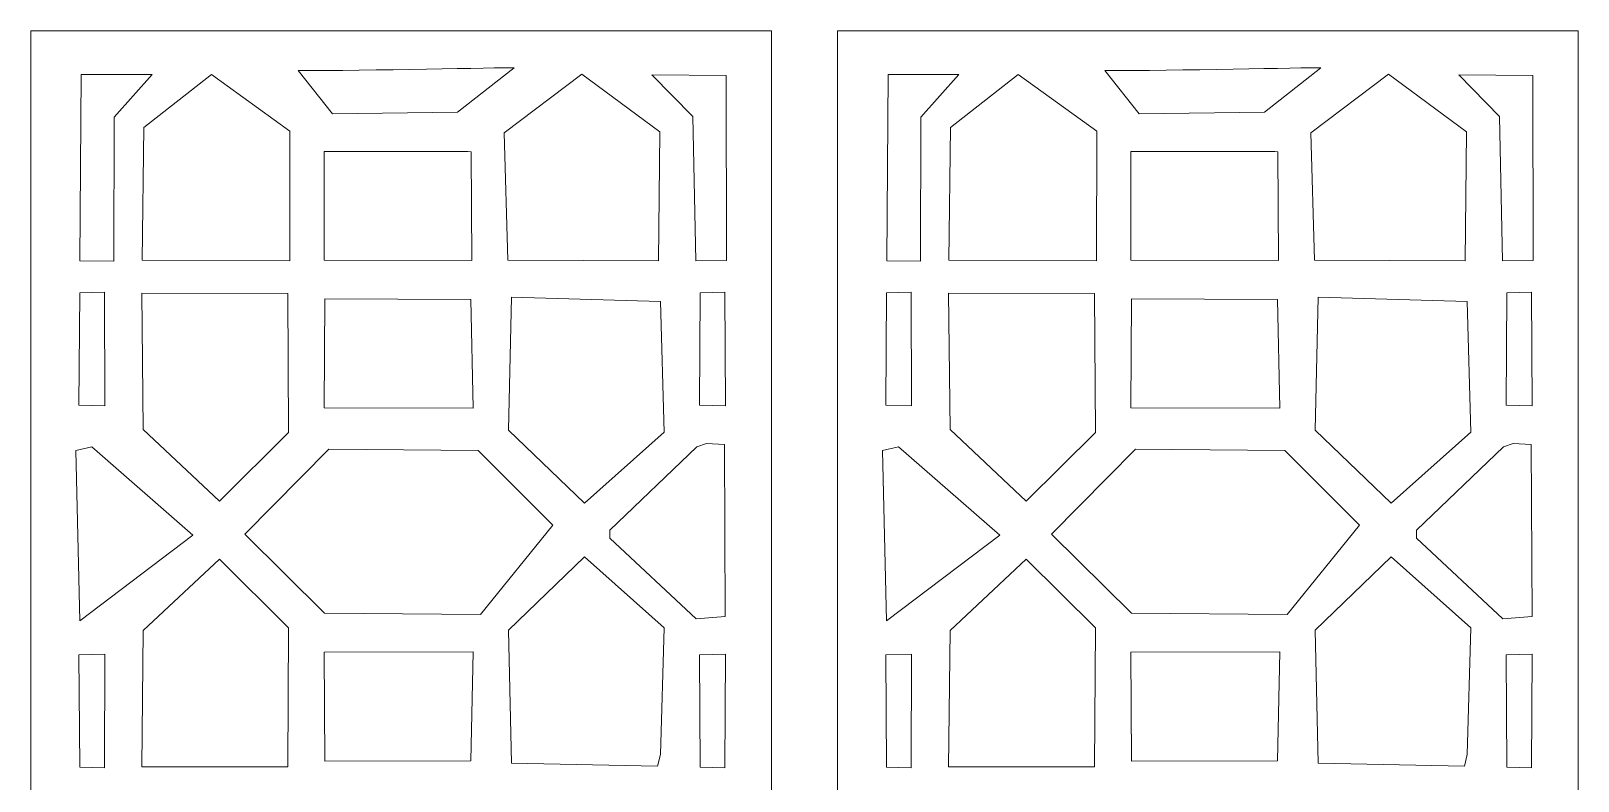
# Model space of a CAD drawing. Header units: centimetres. Extents: x 1.9 to 16.7, y -9.5 to 9.5.
# Drawn here: x 1.85 to 16.73, y 2.29 to 9.5 of the extents above; entities that cross this region are included whole.
import ezdxf

# ---------------------------------------------------------------- set-up
doc = ezdxf.new("R2010")
doc.units = ezdxf.units.CM
doc.header["$MEASUREMENT"] = 0
doc.layers.add('layer 1', color=7, linetype='Continuous')

msp = doc.modelspace()

# ---------------------------------------------------------------- linework, layer by layer
at = {"layer": 'layer 1', "color": 250, "lineweight": 9}
for points, knots in [([(1.85394, 9.5), (1.85394, 9.5), (8.97077, 9.5), (8.97077, 9.5), (8.97077, 9.5), (8.97077, 9.5), (8.97077, -9.49999), (8.97077, -9.49999), (8.97077, -9.49999), (8.97077, -9.49999), (1.85394, -9.49999), (1.85394, -9.49999), (1.85394, -9.49999), (1.85394, -9.49999), (1.85394, 9.5), (1.85394, 9.5)], [0, 0, 0, 0, 0.2, 0.2, 0.2, 0.2, 0.4, 0.4, 0.4, 0.4, 0.6, 0.6, 0.6, 0.6, 1, 1, 1, 1]), ([(9.60823, 9.5), (9.60823, 9.5), (16.72506, 9.5), (16.72506, 9.5), (16.72506, 9.5), (16.72506, 9.5), (16.72506, -9.49999), (16.72506, -9.49999), (16.72506, -9.49999), (16.72506, -9.49999), (9.60823, -9.49999), (9.60823, -9.49999), (9.60823, -9.49999), (9.60823, -9.49999), (9.60823, 9.5), (9.60823, 9.5)], [0, 0, 0, 0, 0.2, 0.2, 0.2, 0.2, 0.4, 0.4, 0.4, 0.4, 0.6, 0.6, 0.6, 0.6, 1, 1, 1, 1]), ([(2.33827, 9.08006), (2.33827, 9.08006), (3.02022, 9.08101), (3.02022, 9.08101), (3.02022, 9.08101), (3.02022, 9.08101), (2.6524, 8.6712), (2.6524, 8.6712), (2.6524, 8.6712), (2.6524, 8.6712), (2.6508, 7.28894), (2.6508, 7.28894), (2.6508, 7.28894), (2.6508, 7.28894), (2.32501, 7.29123), (2.32501, 7.29123), (2.32501, 7.29123), (2.32501, 7.29123), (2.33827, 9.08006), (2.33827, 9.08006)], [0, 0, 0, 0, 0.16666667, 0.16666667, 0.16666667, 0.16666667, 0.33333333, 0.33333333, 0.33333333, 0.33333333, 0.5, 0.5, 0.5, 0.5, 0.66666667, 0.66666667, 0.66666667, 0.66666667, 1, 1, 1, 1]), ([(2.92186, 7.29551), (2.92186, 7.29551), (2.94005, 8.57199), (2.94005, 8.57199), (2.94005, 8.57199), (2.94005, 8.57199), (3.59003, 9.08103), (3.59003, 9.08103), (3.59003, 9.08103), (3.59003, 9.08103), (4.34378, 8.5373), (4.34378, 8.5373), (4.34378, 8.5373), (4.34378, 8.5373), (4.34183, 7.28981), (4.34183, 7.28981), (4.34183, 7.28981), (4.34183, 7.28981), (2.92186, 7.29551), (2.92186, 7.29551)], [0, 0, 0, 0, 0.16666667, 0.16666667, 0.16666667, 0.16666667, 0.33333333, 0.33333333, 0.33333333, 0.33333333, 0.5, 0.5, 0.5, 0.5, 0.66666667, 0.66666667, 0.66666667, 0.66666667, 1, 1, 1, 1]), ([(5.95553, 8.71907), (5.95553, 8.71907), (4.75118, 8.70256), (4.75118, 8.70256), (4.75118, 8.70256), (4.75118, 8.70256), (4.42147, 9.1192), (4.42147, 9.1192), (4.42147, 9.1192), (5.10114, 9.11777), (6.3375, 9.14759), (6.4987, 9.1458), (6.4987, 9.1458), (6.4987, 9.1458), (5.95553, 8.71907), (5.95553, 8.71907)], [0, 0, 0, 0, 0.2, 0.2, 0.2, 0.2, 0.4, 0.4, 0.4, 0.4, 0.6, 0.6, 0.6, 0.6, 1, 1, 1, 1]), ([(6.43647, 7.29698), (6.43647, 7.29698), (6.40204, 8.51929), (6.40204, 8.51929), (6.40204, 8.51929), (6.40204, 8.51929), (7.14946, 9.08456), (7.14946, 9.08456), (7.14946, 9.08456), (7.14946, 9.08456), (7.89949, 8.53031), (7.89949, 8.53031), (7.89949, 8.53031), (7.89949, 8.53031), (7.88543, 7.29117), (7.88543, 7.29117), (7.88543, 7.29117), (7.88543, 7.29117), (6.43647, 7.29698), (6.43647, 7.29698)], [0, 0, 0, 0, 0.16666667, 0.16666667, 0.16666667, 0.16666667, 0.33333333, 0.33333333, 0.33333333, 0.33333333, 0.5, 0.5, 0.5, 0.5, 0.66666667, 0.66666667, 0.66666667, 0.66666667, 1, 1, 1, 1]), ([(8.24416, 7.29001), (8.24416, 7.29001), (8.21496, 8.67875), (8.21496, 8.67875), (8.21496, 8.67875), (8.21496, 8.67875), (7.82324, 9.07697), (7.82324, 9.07697), (7.82324, 9.07697), (7.82324, 9.07697), (8.53565, 9.07159), (8.53565, 9.07159), (8.53565, 9.07159), (8.53565, 9.07159), (8.54027, 7.29277), (8.54027, 7.29277), (8.54027, 7.29277), (8.54027, 7.29277), (8.24416, 7.29001), (8.24416, 7.29001)], [0, 0, 0, 0, 0.16666667, 0.16666667, 0.16666667, 0.16666667, 0.33333333, 0.33333333, 0.33333333, 0.33333333, 0.5, 0.5, 0.5, 0.5, 0.66666667, 0.66666667, 0.66666667, 0.66666667, 1, 1, 1, 1]), ([(4.67287, 7.29737), (4.67287, 7.29737), (4.67251, 8.34185), (4.67251, 8.34185), (4.67251, 8.34185), (4.67251, 8.34185), (6.05463, 8.34044), (6.05463, 8.34044), (6.05463, 8.34044), (6.05463, 8.34044), (6.08582, 8.3397), (6.08582, 8.3397), (6.08582, 8.3397), (6.08582, 8.3397), (6.09203, 7.29464), (6.09203, 7.29464), (6.09203, 7.29464), (6.09203, 7.29464), (4.67287, 7.29737), (4.67287, 7.29737)], [0, 0, 0, 0, 0.16666667, 0.16666667, 0.16666667, 0.16666667, 0.33333333, 0.33333333, 0.33333333, 0.33333333, 0.5, 0.5, 0.5, 0.5, 0.66666667, 0.66666667, 0.66666667, 0.66666667, 1, 1, 1, 1]), ([(2.31578, 5.90327), (2.31578, 5.90327), (2.32318, 6.98246), (2.32318, 6.98246), (2.32318, 6.98246), (2.32318, 6.98246), (2.56005, 6.98914), (2.56005, 6.98914), (2.56005, 6.98914), (2.56005, 6.98914), (2.56514, 5.89731), (2.56514, 5.89731), (2.56514, 5.89731), (2.56514, 5.89731), (2.31578, 5.90327), (2.31578, 5.90327)], [0, 0, 0, 0, 0.2, 0.2, 0.2, 0.2, 0.4, 0.4, 0.4, 0.4, 0.6, 0.6, 0.6, 0.6, 1, 1, 1, 1]), ([(4.32215, 6.97821), (4.32215, 6.97821), (4.33104, 5.64198), (4.33104, 5.64198), (4.33104, 5.64198), (4.33104, 5.64198), (3.66619, 4.98203), (3.66619, 4.98203), (3.66619, 4.98203), (3.66619, 4.98203), (2.93402, 5.67013), (2.93402, 5.67013), (2.93402, 5.67013), (2.93402, 5.67013), (2.91857, 6.98057), (2.91857, 6.98057), (2.91857, 6.98057), (2.91857, 6.98057), (4.32215, 6.97821), (4.32215, 6.97821)], [0, 0, 0, 0, 0.16666667, 0.16666667, 0.16666667, 0.16666667, 0.33333333, 0.33333333, 0.33333333, 0.33333333, 0.5, 0.5, 0.5, 0.5, 0.66666667, 0.66666667, 0.66666667, 0.66666667, 1, 1, 1, 1]), ([(4.67265, 5.87713), (4.67265, 5.87713), (4.67835, 6.92511), (4.67835, 6.92511), (4.67835, 6.92511), (4.67835, 6.92511), (6.08309, 6.92054), (6.08309, 6.92054), (6.08309, 6.92054), (6.08309, 6.92054), (6.1049, 5.87511), (6.1049, 5.87511), (6.1049, 5.87511), (6.1049, 5.87511), (4.67265, 5.87713), (4.67265, 5.87713)], [0, 0, 0, 0, 0.2, 0.2, 0.2, 0.2, 0.4, 0.4, 0.4, 0.4, 0.6, 0.6, 0.6, 0.6, 1, 1, 1, 1]), ([(7.17476, 4.96057), (7.17476, 4.96057), (6.443, 5.66429), (6.443, 5.66429), (6.443, 5.66429), (6.443, 5.66429), (6.47354, 6.94242), (6.47354, 6.94242), (6.47354, 6.94242), (6.47354, 6.94242), (7.90643, 6.90074), (7.90643, 6.90074), (7.90643, 6.90074), (7.90643, 6.90074), (7.93971, 5.64411), (7.93971, 5.64411), (7.93971, 5.64411), (7.93971, 5.64411), (7.17476, 4.96057), (7.17476, 4.96057)], [0, 0, 0, 0, 0.16666667, 0.16666667, 0.16666667, 0.16666667, 0.33333333, 0.33333333, 0.33333333, 0.33333333, 0.5, 0.5, 0.5, 0.5, 0.66666667, 0.66666667, 0.66666667, 0.66666667, 1, 1, 1, 1]), ([(8.27918, 5.90327), (8.27918, 5.90327), (8.28658, 6.98246), (8.28658, 6.98246), (8.28658, 6.98246), (8.28658, 6.98246), (8.52345, 6.98914), (8.52345, 6.98914), (8.52345, 6.98914), (8.52345, 6.98914), (8.52854, 5.89731), (8.52854, 5.89731), (8.52854, 5.89731), (8.52854, 5.89731), (8.27918, 5.90327), (8.27918, 5.90327)], [0, 0, 0, 0, 0.2, 0.2, 0.2, 0.2, 0.4, 0.4, 0.4, 0.4, 0.6, 0.6, 0.6, 0.6, 1, 1, 1, 1]), ([(2.43953, 5.50257), (2.43953, 5.50257), (2.28442, 5.46766), (2.28442, 5.46766), (2.28442, 5.46766), (2.28442, 5.46766), (2.32353, 3.83101), (2.32353, 3.83101), (2.32353, 3.83101), (2.32353, 3.83101), (3.4112, 4.65241), (3.4112, 4.65241), (3.4112, 4.65241), (3.4112, 4.65241), (2.43953, 5.50257), (2.43953, 5.50257)], [0, 0, 0, 0, 0.2, 0.2, 0.2, 0.2, 0.4, 0.4, 0.4, 0.4, 0.6, 0.6, 0.6, 0.6, 1, 1, 1, 1]), ([(8.3484, 5.53574), (8.3484, 5.53574), (8.2556, 5.50231), (8.2556, 5.50231), (8.2556, 5.50231), (8.2556, 5.50231), (7.41695, 4.70248), (7.41695, 4.70248), (7.41695, 4.70248), (7.41695, 4.70248), (7.41882, 4.62455), (7.41882, 4.62455), (7.41882, 4.62455), (7.41882, 4.62455), (8.24835, 3.84896), (8.24835, 3.84896), (8.24835, 3.84896), (8.24835, 3.84896), (8.52853, 3.87128), (8.52853, 3.87128), (8.52853, 3.87128), (8.52853, 3.87128), (8.52024, 5.52426), (8.52024, 5.52426), (8.52024, 5.52426), (8.52024, 5.52426), (8.3484, 5.53574), (8.3484, 5.53574)], [0, 0, 0, 0, 0.125, 0.125, 0.125, 0.125, 0.25, 0.25, 0.25, 0.25, 0.375, 0.375, 0.375, 0.375, 0.5, 0.5, 0.5, 0.5, 0.625, 0.625, 0.625, 0.625, 0.75, 0.75, 0.75, 0.75, 1, 1, 1, 1]), ([(4.71711, 5.47899), (4.71711, 5.47899), (3.91, 4.66433), (3.91, 4.66433), (3.91, 4.66433), (3.91, 4.66433), (4.67681, 3.90286), (4.67681, 3.90286), (4.67681, 3.90286), (4.67681, 3.90286), (6.17426, 3.89185), (6.17426, 3.89185), (6.17426, 3.89185), (6.17426, 3.89185), (6.87114, 4.75067), (6.87114, 4.75067), (6.87114, 4.75067), (6.87114, 4.75067), (6.15226, 5.46652), (6.15226, 5.46652), (6.15226, 5.46652), (6.15226, 5.46652), (4.71711, 5.47899), (4.71711, 5.47899)], [0, 0, 0, 0, 0.14285714, 0.14285714, 0.14285714, 0.14285714, 0.28571429, 0.28571429, 0.28571429, 0.28571429, 0.42857143, 0.42857143, 0.42857143, 0.42857143, 0.57142857, 0.57142857, 0.57142857, 0.57142857, 0.71428571, 0.71428571, 0.71428571, 0.71428571, 1, 1, 1, 1]), ([(4.32215, 2.42837), (4.32215, 2.42837), (4.33104, 3.7646), (4.33104, 3.7646), (4.33104, 3.7646), (4.33104, 3.7646), (3.66619, 4.42455), (3.66619, 4.42455), (3.66619, 4.42455), (3.66619, 4.42455), (2.93402, 3.73645), (2.93402, 3.73645), (2.93402, 3.73645), (2.93402, 3.73645), (2.91857, 2.426), (2.91857, 2.426), (2.91857, 2.426), (2.91857, 2.426), (4.32215, 2.42837), (4.32215, 2.42837)], [0, 0, 0, 0, 0.16666667, 0.16666667, 0.16666667, 0.16666667, 0.33333333, 0.33333333, 0.33333333, 0.33333333, 0.5, 0.5, 0.5, 0.5, 0.66666667, 0.66666667, 0.66666667, 0.66666667, 1, 1, 1, 1]), ([(7.17476, 4.44601), (7.17476, 4.44601), (6.443, 3.74229), (6.443, 3.74229), (6.443, 3.74229), (6.443, 3.74229), (6.47354, 2.46416), (6.47354, 2.46416), (6.47354, 2.46416), (6.47354, 2.46416), (7.87783, 2.43533), (7.87783, 2.43533), (7.87783, 2.43533), (7.87783, 2.43533), (7.90641, 2.54519), (7.90641, 2.54519), (7.90641, 2.54519), (7.90641, 2.54519), (7.93971, 3.76247), (7.93971, 3.76247), (7.93971, 3.76247), (7.93971, 3.76247), (7.17476, 4.44601), (7.17476, 4.44601)], [0, 0, 0, 0, 0.14285714, 0.14285714, 0.14285714, 0.14285714, 0.28571429, 0.28571429, 0.28571429, 0.28571429, 0.42857143, 0.42857143, 0.42857143, 0.42857143, 0.57142857, 0.57142857, 0.57142857, 0.57142857, 0.71428571, 0.71428571, 0.71428571, 0.71428571, 1, 1, 1, 1]), ([(2.31578, 3.50331), (2.31578, 3.50331), (2.32318, 2.42412), (2.32318, 2.42412), (2.32318, 2.42412), (2.32318, 2.42412), (2.56005, 2.41744), (2.56005, 2.41744), (2.56005, 2.41744), (2.56005, 2.41744), (2.56514, 3.50927), (2.56514, 3.50927), (2.56514, 3.50927), (2.56514, 3.50927), (2.31578, 3.50331), (2.31578, 3.50331)], [0, 0, 0, 0, 0.2, 0.2, 0.2, 0.2, 0.4, 0.4, 0.4, 0.4, 0.6, 0.6, 0.6, 0.6, 1, 1, 1, 1]), ([(4.67265, 3.52945), (4.67265, 3.52945), (4.67835, 2.48147), (4.67835, 2.48147), (4.67835, 2.48147), (4.67835, 2.48147), (6.08309, 2.48604), (6.08309, 2.48604), (6.08309, 2.48604), (6.08309, 2.48604), (6.1049, 3.53147), (6.1049, 3.53147), (6.1049, 3.53147), (6.1049, 3.53147), (4.67265, 3.52945), (4.67265, 3.52945)], [0, 0, 0, 0, 0.2, 0.2, 0.2, 0.2, 0.4, 0.4, 0.4, 0.4, 0.6, 0.6, 0.6, 0.6, 1, 1, 1, 1]), ([(8.27918, 3.50331), (8.27918, 3.50331), (8.28658, 2.42412), (8.28658, 2.42412), (8.28658, 2.42412), (8.28658, 2.42412), (8.52345, 2.41744), (8.52345, 2.41744), (8.52345, 2.41744), (8.52345, 2.41744), (8.52854, 3.50927), (8.52854, 3.50927), (8.52854, 3.50927), (8.52854, 3.50927), (8.27918, 3.50331), (8.27918, 3.50331)], [0, 0, 0, 0, 0.2, 0.2, 0.2, 0.2, 0.4, 0.4, 0.4, 0.4, 0.6, 0.6, 0.6, 0.6, 1, 1, 1, 1])]:
    msp.add_open_spline(points, degree=3, knots=knots, dxfattribs=at)
at = {"layer": 'layer 1', "color": 7, "lineweight": 9}
for points, knots in [([(10.09256, 9.08006), (10.09256, 9.08006), (10.77451, 9.08101), (10.77451, 9.08101), (10.77451, 9.08101), (10.77451, 9.08101), (10.40669, 8.6712), (10.40669, 8.6712), (10.40669, 8.6712), (10.40669, 8.6712), (10.40509, 7.28894), (10.40509, 7.28894), (10.40509, 7.28894), (10.40509, 7.28894), (10.0793, 7.29123), (10.0793, 7.29123), (10.0793, 7.29123), (10.0793, 7.29123), (10.09256, 9.08006), (10.09256, 9.08006)], [0, 0, 0, 0, 0.16666667, 0.16666667, 0.16666667, 0.16666667, 0.33333333, 0.33333333, 0.33333333, 0.33333333, 0.5, 0.5, 0.5, 0.5, 0.66666667, 0.66666667, 0.66666667, 0.66666667, 1, 1, 1, 1]), ([(10.67615, 7.29551), (10.67615, 7.29551), (10.69434, 8.57199), (10.69434, 8.57199), (10.69434, 8.57199), (10.69434, 8.57199), (11.34432, 9.08103), (11.34432, 9.08103), (11.34432, 9.08103), (11.34432, 9.08103), (12.09807, 8.5373), (12.09807, 8.5373), (12.09807, 8.5373), (12.09807, 8.5373), (12.09612, 7.28981), (12.09612, 7.28981), (12.09612, 7.28981), (12.09612, 7.28981), (10.67615, 7.29551), (10.67615, 7.29551)], [0, 0, 0, 0, 0.16666667, 0.16666667, 0.16666667, 0.16666667, 0.33333333, 0.33333333, 0.33333333, 0.33333333, 0.5, 0.5, 0.5, 0.5, 0.66666667, 0.66666667, 0.66666667, 0.66666667, 1, 1, 1, 1]), ([(13.70982, 8.71907), (13.70982, 8.71907), (12.50547, 8.70256), (12.50547, 8.70256), (12.50547, 8.70256), (12.50547, 8.70256), (12.17576, 9.1192), (12.17576, 9.1192), (12.17576, 9.1192), (12.85543, 9.11777), (14.09179, 9.14759), (14.25299, 9.1458), (14.25299, 9.1458), (14.25299, 9.1458), (13.70982, 8.71907), (13.70982, 8.71907)], [0, 0, 0, 0, 0.2, 0.2, 0.2, 0.2, 0.4, 0.4, 0.4, 0.4, 0.6, 0.6, 0.6, 0.6, 1, 1, 1, 1]), ([(14.19076, 7.29698), (14.19076, 7.29698), (14.15633, 8.51929), (14.15633, 8.51929), (14.15633, 8.51929), (14.15633, 8.51929), (14.90375, 9.08456), (14.90375, 9.08456), (14.90375, 9.08456), (14.90375, 9.08456), (15.65378, 8.53031), (15.65378, 8.53031), (15.65378, 8.53031), (15.65378, 8.53031), (15.63972, 7.29117), (15.63972, 7.29117), (15.63972, 7.29117), (15.63972, 7.29117), (14.19076, 7.29698), (14.19076, 7.29698)], [0, 0, 0, 0, 0.16666667, 0.16666667, 0.16666667, 0.16666667, 0.33333333, 0.33333333, 0.33333333, 0.33333333, 0.5, 0.5, 0.5, 0.5, 0.66666667, 0.66666667, 0.66666667, 0.66666667, 1, 1, 1, 1]), ([(15.99845, 7.29001), (15.99845, 7.29001), (15.96925, 8.67875), (15.96925, 8.67875), (15.96925, 8.67875), (15.96925, 8.67875), (15.57753, 9.07697), (15.57753, 9.07697), (15.57753, 9.07697), (15.57753, 9.07697), (16.28994, 9.07159), (16.28994, 9.07159), (16.28994, 9.07159), (16.28994, 9.07159), (16.29456, 7.29277), (16.29456, 7.29277), (16.29456, 7.29277), (16.29456, 7.29277), (15.99845, 7.29001), (15.99845, 7.29001)], [0, 0, 0, 0, 0.16666667, 0.16666667, 0.16666667, 0.16666667, 0.33333333, 0.33333333, 0.33333333, 0.33333333, 0.5, 0.5, 0.5, 0.5, 0.66666667, 0.66666667, 0.66666667, 0.66666667, 1, 1, 1, 1]), ([(12.42716, 7.29737), (12.42716, 7.29737), (12.4268, 8.34185), (12.4268, 8.34185), (12.4268, 8.34185), (12.4268, 8.34185), (13.80892, 8.34044), (13.80892, 8.34044), (13.80892, 8.34044), (13.80892, 8.34044), (13.84011, 8.3397), (13.84011, 8.3397), (13.84011, 8.3397), (13.84011, 8.3397), (13.84632, 7.29464), (13.84632, 7.29464), (13.84632, 7.29464), (13.84632, 7.29464), (12.42716, 7.29737), (12.42716, 7.29737)], [0, 0, 0, 0, 0.16666667, 0.16666667, 0.16666667, 0.16666667, 0.33333333, 0.33333333, 0.33333333, 0.33333333, 0.5, 0.5, 0.5, 0.5, 0.66666667, 0.66666667, 0.66666667, 0.66666667, 1, 1, 1, 1]), ([(10.07007, 5.90327), (10.07007, 5.90327), (10.07747, 6.98246), (10.07747, 6.98246), (10.07747, 6.98246), (10.07747, 6.98246), (10.31434, 6.98914), (10.31434, 6.98914), (10.31434, 6.98914), (10.31434, 6.98914), (10.31943, 5.89731), (10.31943, 5.89731), (10.31943, 5.89731), (10.31943, 5.89731), (10.07007, 5.90327), (10.07007, 5.90327)], [0, 0, 0, 0, 0.2, 0.2, 0.2, 0.2, 0.4, 0.4, 0.4, 0.4, 0.6, 0.6, 0.6, 0.6, 1, 1, 1, 1]), ([(12.07644, 6.97821), (12.07644, 6.97821), (12.08533, 5.64198), (12.08533, 5.64198), (12.08533, 5.64198), (12.08533, 5.64198), (11.42048, 4.98203), (11.42048, 4.98203), (11.42048, 4.98203), (11.42048, 4.98203), (10.68831, 5.67013), (10.68831, 5.67013), (10.68831, 5.67013), (10.68831, 5.67013), (10.67286, 6.98057), (10.67286, 6.98057), (10.67286, 6.98057), (10.67286, 6.98057), (12.07644, 6.97821), (12.07644, 6.97821)], [0, 0, 0, 0, 0.16666667, 0.16666667, 0.16666667, 0.16666667, 0.33333333, 0.33333333, 0.33333333, 0.33333333, 0.5, 0.5, 0.5, 0.5, 0.66666667, 0.66666667, 0.66666667, 0.66666667, 1, 1, 1, 1]), ([(12.42694, 5.87713), (12.42694, 5.87713), (12.43264, 6.92511), (12.43264, 6.92511), (12.43264, 6.92511), (12.43264, 6.92511), (13.83738, 6.92054), (13.83738, 6.92054), (13.83738, 6.92054), (13.83738, 6.92054), (13.85919, 5.87511), (13.85919, 5.87511), (13.85919, 5.87511), (13.85919, 5.87511), (12.42694, 5.87713), (12.42694, 5.87713)], [0, 0, 0, 0, 0.2, 0.2, 0.2, 0.2, 0.4, 0.4, 0.4, 0.4, 0.6, 0.6, 0.6, 0.6, 1, 1, 1, 1]), ([(14.92905, 4.96057), (14.92905, 4.96057), (14.19729, 5.66429), (14.19729, 5.66429), (14.19729, 5.66429), (14.19729, 5.66429), (14.22783, 6.94242), (14.22783, 6.94242), (14.22783, 6.94242), (14.22783, 6.94242), (15.66072, 6.90074), (15.66072, 6.90074), (15.66072, 6.90074), (15.66072, 6.90074), (15.694, 5.64411), (15.694, 5.64411), (15.694, 5.64411), (15.694, 5.64411), (14.92905, 4.96057), (14.92905, 4.96057)], [0, 0, 0, 0, 0.16666667, 0.16666667, 0.16666667, 0.16666667, 0.33333333, 0.33333333, 0.33333333, 0.33333333, 0.5, 0.5, 0.5, 0.5, 0.66666667, 0.66666667, 0.66666667, 0.66666667, 1, 1, 1, 1]), ([(16.03347, 5.90327), (16.03347, 5.90327), (16.04087, 6.98246), (16.04087, 6.98246), (16.04087, 6.98246), (16.04087, 6.98246), (16.27774, 6.98914), (16.27774, 6.98914), (16.27774, 6.98914), (16.27774, 6.98914), (16.28283, 5.89731), (16.28283, 5.89731), (16.28283, 5.89731), (16.28283, 5.89731), (16.03347, 5.90327), (16.03347, 5.90327)], [0, 0, 0, 0, 0.2, 0.2, 0.2, 0.2, 0.4, 0.4, 0.4, 0.4, 0.6, 0.6, 0.6, 0.6, 1, 1, 1, 1]), ([(10.19382, 5.50257), (10.19382, 5.50257), (10.03871, 5.46766), (10.03871, 5.46766), (10.03871, 5.46766), (10.03871, 5.46766), (10.07782, 3.83101), (10.07782, 3.83101), (10.07782, 3.83101), (10.07782, 3.83101), (11.16549, 4.65241), (11.16549, 4.65241), (11.16549, 4.65241), (11.16549, 4.65241), (10.19382, 5.50257), (10.19382, 5.50257)], [0, 0, 0, 0, 0.2, 0.2, 0.2, 0.2, 0.4, 0.4, 0.4, 0.4, 0.6, 0.6, 0.6, 0.6, 1, 1, 1, 1]), ([(16.10269, 5.53574), (16.10269, 5.53574), (16.00989, 5.50231), (16.00989, 5.50231), (16.00989, 5.50231), (16.00989, 5.50231), (15.17124, 4.70248), (15.17124, 4.70248), (15.17124, 4.70248), (15.17124, 4.70248), (15.17311, 4.62455), (15.17311, 4.62455), (15.17311, 4.62455), (15.17311, 4.62455), (16.00264, 3.84896), (16.00264, 3.84896), (16.00264, 3.84896), (16.00264, 3.84896), (16.28282, 3.87128), (16.28282, 3.87128), (16.28282, 3.87128), (16.28282, 3.87128), (16.27453, 5.52426), (16.27453, 5.52426), (16.27453, 5.52426), (16.27453, 5.52426), (16.10269, 5.53574), (16.10269, 5.53574)], [0, 0, 0, 0, 0.125, 0.125, 0.125, 0.125, 0.25, 0.25, 0.25, 0.25, 0.375, 0.375, 0.375, 0.375, 0.5, 0.5, 0.5, 0.5, 0.625, 0.625, 0.625, 0.625, 0.75, 0.75, 0.75, 0.75, 1, 1, 1, 1]), ([(12.4714, 5.47899), (12.4714, 5.47899), (11.66429, 4.66433), (11.66429, 4.66433), (11.66429, 4.66433), (11.66429, 4.66433), (12.4311, 3.90286), (12.4311, 3.90286), (12.4311, 3.90286), (12.4311, 3.90286), (13.92855, 3.89185), (13.92855, 3.89185), (13.92855, 3.89185), (13.92855, 3.89185), (14.62543, 4.75067), (14.62543, 4.75067), (14.62543, 4.75067), (14.62543, 4.75067), (13.90655, 5.46652), (13.90655, 5.46652), (13.90655, 5.46652), (13.90655, 5.46652), (12.4714, 5.47899), (12.4714, 5.47899)], [0, 0, 0, 0, 0.14285714, 0.14285714, 0.14285714, 0.14285714, 0.28571429, 0.28571429, 0.28571429, 0.28571429, 0.42857143, 0.42857143, 0.42857143, 0.42857143, 0.57142857, 0.57142857, 0.57142857, 0.57142857, 0.71428571, 0.71428571, 0.71428571, 0.71428571, 1, 1, 1, 1]), ([(12.07644, 2.42837), (12.07644, 2.42837), (12.08533, 3.7646), (12.08533, 3.7646), (12.08533, 3.7646), (12.08533, 3.7646), (11.42048, 4.42455), (11.42048, 4.42455), (11.42048, 4.42455), (11.42048, 4.42455), (10.68831, 3.73645), (10.68831, 3.73645), (10.68831, 3.73645), (10.68831, 3.73645), (10.67286, 2.426), (10.67286, 2.426), (10.67286, 2.426), (10.67286, 2.426), (12.07644, 2.42837), (12.07644, 2.42837)], [0, 0, 0, 0, 0.16666667, 0.16666667, 0.16666667, 0.16666667, 0.33333333, 0.33333333, 0.33333333, 0.33333333, 0.5, 0.5, 0.5, 0.5, 0.66666667, 0.66666667, 0.66666667, 0.66666667, 1, 1, 1, 1]), ([(14.92905, 4.44601), (14.92905, 4.44601), (14.19729, 3.74229), (14.19729, 3.74229), (14.19729, 3.74229), (14.19729, 3.74229), (14.22783, 2.46416), (14.22783, 2.46416), (14.22783, 2.46416), (14.22783, 2.46416), (15.63212, 2.43533), (15.63212, 2.43533), (15.63212, 2.43533), (15.63212, 2.43533), (15.6607, 2.54519), (15.6607, 2.54519), (15.6607, 2.54519), (15.6607, 2.54519), (15.694, 3.76247), (15.694, 3.76247), (15.694, 3.76247), (15.694, 3.76247), (14.92905, 4.44601), (14.92905, 4.44601)], [0, 0, 0, 0, 0.14285714, 0.14285714, 0.14285714, 0.14285714, 0.28571429, 0.28571429, 0.28571429, 0.28571429, 0.42857143, 0.42857143, 0.42857143, 0.42857143, 0.57142857, 0.57142857, 0.57142857, 0.57142857, 0.71428571, 0.71428571, 0.71428571, 0.71428571, 1, 1, 1, 1]), ([(10.07007, 3.50331), (10.07007, 3.50331), (10.07747, 2.42412), (10.07747, 2.42412), (10.07747, 2.42412), (10.07747, 2.42412), (10.31434, 2.41744), (10.31434, 2.41744), (10.31434, 2.41744), (10.31434, 2.41744), (10.31943, 3.50927), (10.31943, 3.50927), (10.31943, 3.50927), (10.31943, 3.50927), (10.07007, 3.50331), (10.07007, 3.50331)], [0, 0, 0, 0, 0.2, 0.2, 0.2, 0.2, 0.4, 0.4, 0.4, 0.4, 0.6, 0.6, 0.6, 0.6, 1, 1, 1, 1]), ([(12.42694, 3.52945), (12.42694, 3.52945), (12.43264, 2.48147), (12.43264, 2.48147), (12.43264, 2.48147), (12.43264, 2.48147), (13.83738, 2.48604), (13.83738, 2.48604), (13.83738, 2.48604), (13.83738, 2.48604), (13.85919, 3.53147), (13.85919, 3.53147), (13.85919, 3.53147), (13.85919, 3.53147), (12.42694, 3.52945), (12.42694, 3.52945)], [0, 0, 0, 0, 0.2, 0.2, 0.2, 0.2, 0.4, 0.4, 0.4, 0.4, 0.6, 0.6, 0.6, 0.6, 1, 1, 1, 1]), ([(16.03347, 3.50331), (16.03347, 3.50331), (16.04087, 2.42412), (16.04087, 2.42412), (16.04087, 2.42412), (16.04087, 2.42412), (16.27774, 2.41744), (16.27774, 2.41744), (16.27774, 2.41744), (16.27774, 2.41744), (16.28283, 3.50927), (16.28283, 3.50927), (16.28283, 3.50927), (16.28283, 3.50927), (16.03347, 3.50331), (16.03347, 3.50331)], [0, 0, 0, 0, 0.2, 0.2, 0.2, 0.2, 0.4, 0.4, 0.4, 0.4, 0.6, 0.6, 0.6, 0.6, 1, 1, 1, 1])]:
    msp.add_open_spline(points, degree=3, knots=knots, dxfattribs=at)

doc.saveas('drawing.dxf')
